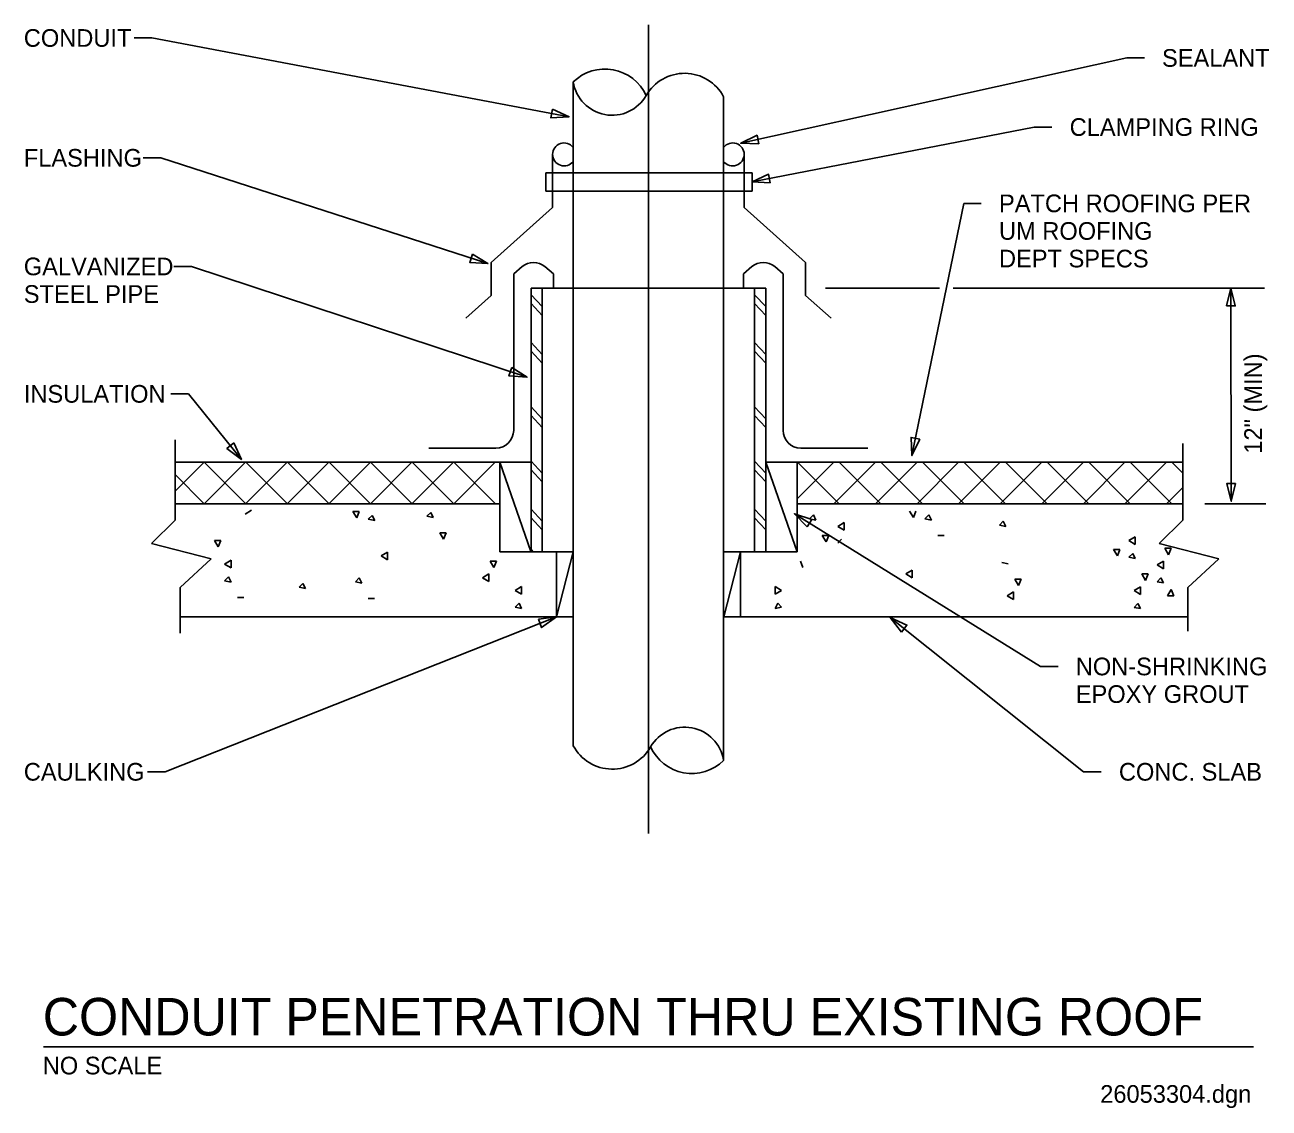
# Model space of a CAD drawing. Extents: x 10309.4 to 10356.4, y 10085.9 to 10126.8.
import ezdxf

# ---------------------------------------------------------------- set-up
doc = ezdxf.new("R2010")
doc.units = 0
for name, color, linetype in [('Level 3', 7, 'Continuous'), ('Level 49', 7, 'Continuous'), ('Level 52', 7, 'Continuous'), ('Level 60', 7, 'Continuous'), ('Level 61', 7, 'Continuous'), ('Level 62', 7, 'Continuous'), ('Level 63', 7, 'Continuous')]:
    doc.layers.add(name, color=color, linetype=linetype)

msp = doc.modelspace()

# ---------------------------------------------------------------- linework, layer by layer
at = {"layer": 'Level 49'}
msp.add_line((10328.591, 10106.911), (10328.512, 10106.997), dxfattribs=at)
at = {"layer": 'Level 52'}
msp.add_line((10310.105, 10088.228), (10355.769, 10088.228), dxfattribs=at)
at = {"layer": 'Level 60'}
for p, q in [((10328.929, 10116.158), (10328.512, 10116.61)), ((10328.929, 10115.83), (10328.512, 10116.281)), ((10337.363, 10116.158), (10336.945, 10116.61)), ((10337.363, 10115.83), (10336.945, 10116.281)), ((10328.929, 10114.351), (10328.512, 10114.802)), ((10328.929, 10114.022), (10328.512, 10114.474)), ((10337.363, 10114.351), (10336.945, 10114.802)), ((10337.363, 10114.022), (10336.945, 10114.474)), ((10328.929, 10111.927), (10328.512, 10112.378)), ((10337.363, 10111.927), (10336.945, 10112.378)), ((10328.929, 10111.598), (10328.512, 10112.05)), ((10337.363, 10111.598), (10336.945, 10112.05)), ((10315.076, 10109.2), (10316.167, 10110.291)), ((10316.166, 10108.721), (10317.736, 10110.291)), ((10316.176, 10110.291), (10317.746, 10108.721)), ((10317.735, 10108.721), (10319.305, 10110.291)), ((10317.745, 10110.291), (10319.315, 10108.721)), ((10319.304, 10108.721), (10320.874, 10110.291)), ((10319.314, 10110.291), (10320.884, 10108.721)), ((10320.874, 10108.721), (10322.444, 10110.291)), ((10320.883, 10110.291), (10322.454, 10108.721)), ((10322.443, 10108.721), (10324.013, 10110.291)), ((10322.453, 10110.291), (10324.023, 10108.721)), ((10324.012, 10108.721), (10325.582, 10110.291)), ((10324.022, 10110.291), (10325.592, 10108.721)), ((10325.588, 10108.721), (10327.144, 10110.276)), ((10325.598, 10110.291), (10327.177, 10108.712)), ((10327.324, 10110.291), (10328.502, 10106.924)), ((10328.929, 10109.873), (10328.512, 10110.324)), ((10337.363, 10109.873), (10336.945, 10110.324)), ((10338.551, 10106.913), (10337.363, 10110.291)), ((10338.57, 10110.291), (10340.14, 10108.721)), ((10338.574, 10108.927), (10339.938, 10110.291)), ((10339.938, 10108.721), (10341.508, 10110.291)), ((10340.139, 10110.291), (10341.709, 10108.721)), ((10341.507, 10108.721), (10343.077, 10110.291)), ((10341.708, 10110.291), (10343.279, 10108.721)), ((10343.076, 10108.721), (10344.646, 10110.291)), ((10343.278, 10110.291), (10344.848, 10108.721)), ((10344.645, 10108.721), (10346.215, 10110.291)), ((10344.847, 10110.291), (10346.417, 10108.721)), ((10346.215, 10108.721), (10347.785, 10110.291)), ((10346.416, 10110.291), (10347.986, 10108.721)), ((10347.784, 10108.721), (10349.354, 10110.291)), ((10347.985, 10110.291), (10349.555, 10108.721)), ((10349.353, 10108.721), (10350.923, 10110.291)), ((10349.555, 10110.291), (10351.125, 10108.721)), ((10350.922, 10108.721), (10352.492, 10110.291)), ((10351.124, 10110.291), (10352.694, 10108.721)), ((10352.693, 10110.291), (10353.107, 10109.877)), ((10315.076, 10109.822), (10316.177, 10108.721)), ((10328.929, 10109.544), (10328.512, 10109.996)), ((10337.363, 10109.544), (10336.945, 10109.996)), ((10352.492, 10108.721), (10353.107, 10109.336)), ((10317.96, 10108.479), (10317.718, 10108.333)), ((10321.784, 10108.43), (10321.929, 10108.188)), ((10322.026, 10108.43), (10321.784, 10108.43)), ((10321.929, 10108.188), (10322.026, 10108.43)), ((10324.722, 10108.398), (10324.577, 10108.253)), ((10324.819, 10108.205), (10324.722, 10108.398)), ((10328.929, 10108.065), (10328.512, 10108.517)), ((10337.363, 10108.065), (10336.945, 10108.517)), ((10339.162, 10108.301), (10339.017, 10108.156)), ((10339.259, 10108.107), (10339.162, 10108.301)), ((10342.793, 10108.446), (10342.938, 10108.204)), ((10342.938, 10108.204), (10343.035, 10108.446)), ((10343.519, 10108.301), (10343.374, 10108.156)), ((10343.616, 10108.107), (10343.519, 10108.301)), ((10322.51, 10108.285), (10322.365, 10108.14)), ((10322.365, 10108.14), (10322.607, 10108.091)), ((10322.607, 10108.091), (10322.51, 10108.285)), ((10324.577, 10108.253), (10324.819, 10108.205)), ((10328.929, 10107.737), (10328.512, 10108.188)), ((10337.363, 10107.737), (10336.945, 10108.188)), ((10339.017, 10108.156), (10339.259, 10108.107)), ((10340.324, 10108.01), (10340.082, 10107.865)), ((10340.082, 10107.865), (10340.324, 10107.72)), ((10340.324, 10107.72), (10340.324, 10108.01)), ((10343.374, 10108.156), (10343.616, 10108.107)), ((10346.327, 10108.059), (10346.182, 10107.913)), ((10346.182, 10107.913), (10346.424, 10107.865)), ((10346.424, 10107.865), (10346.327, 10108.059)), ((10325.061, 10107.623), (10325.206, 10107.381)), ((10325.303, 10107.623), (10325.061, 10107.623)), ((10325.206, 10107.381), (10325.303, 10107.623)), ((10339.743, 10107.526), (10339.501, 10107.526)), ((10339.501, 10107.526), (10339.646, 10107.284)), ((10339.646, 10107.284), (10339.743, 10107.526)), ((10340.227, 10107.381), (10340.082, 10107.235)), ((10344.1, 10107.526), (10343.858, 10107.526)), ((10351.313, 10107.477), (10351.071, 10107.332)), ((10351.313, 10107.187), (10351.313, 10107.477)), ((10316.557, 10107.333), (10316.703, 10107.091)), ((10316.799, 10107.333), (10316.557, 10107.333)), ((10316.703, 10107.091), (10316.799, 10107.333)), ((10323.088, 10106.901), (10322.846, 10106.756)), ((10323.088, 10106.61), (10323.088, 10106.901)), ((10329.465, 10104.454), (10330.098, 10106.913)), ((10336.41, 10106.913), (10335.788, 10104.46)), ((10350.49, 10106.993), (10350.635, 10106.751)), ((10350.732, 10106.993), (10350.49, 10106.993)), ((10350.635, 10106.751), (10350.732, 10106.993)), ((10351.071, 10107.332), (10351.313, 10107.187)), ((10352.427, 10107.042), (10352.572, 10106.799)), ((10352.669, 10107.042), (10352.427, 10107.042)), ((10352.572, 10106.799), (10352.669, 10107.042)), ((10317.185, 10106.59), (10316.943, 10106.444)), ((10316.943, 10106.444), (10317.185, 10106.299)), ((10317.185, 10106.299), (10317.185, 10106.59)), ((10322.846, 10106.756), (10323.088, 10106.61)), ((10327.203, 10106.562), (10326.961, 10106.562)), ((10326.961, 10106.562), (10327.106, 10106.32)), ((10327.106, 10106.32), (10327.203, 10106.562)), ((10338.768, 10106.32), (10338.672, 10106.562)), ((10346.279, 10106.509), (10346.521, 10106.46)), ((10351.216, 10106.848), (10351.071, 10106.703)), ((10351.071, 10106.703), (10351.313, 10106.654)), ((10351.313, 10106.654), (10351.216, 10106.848)), ((10352.378, 10106.557), (10352.136, 10106.412)), ((10352.378, 10106.267), (10352.378, 10106.557)), ((10317.088, 10105.96), (10316.943, 10105.815)), ((10317.185, 10105.766), (10317.088, 10105.96)), ((10326.912, 10106.078), (10326.67, 10105.932)), ((10326.912, 10105.787), (10326.912, 10106.078)), ((10342.89, 10106.218), (10342.648, 10106.073)), ((10342.648, 10106.073), (10342.89, 10105.928)), ((10342.89, 10105.928), (10342.89, 10106.218)), ((10351.797, 10106.073), (10351.555, 10106.073)), ((10351.555, 10106.073), (10351.7, 10105.831)), ((10351.7, 10105.831), (10351.797, 10106.073)), ((10352.136, 10106.412), (10352.378, 10106.267)), ((10316.943, 10105.815), (10317.185, 10105.766)), ((10319.896, 10105.718), (10319.751, 10105.572)), ((10319.751, 10105.572), (10319.993, 10105.524)), ((10319.993, 10105.524), (10319.896, 10105.718)), ((10322.023, 10105.926), (10321.878, 10105.78)), ((10321.878, 10105.78), (10322.12, 10105.732)), ((10322.12, 10105.732), (10322.023, 10105.926)), ((10326.67, 10105.932), (10326.912, 10105.787)), ((10328.15, 10105.595), (10327.908, 10105.45)), ((10328.15, 10105.305), (10328.15, 10105.595)), ((10337.724, 10105.305), (10337.724, 10105.595)), ((10337.724, 10105.595), (10337.966, 10105.45)), ((10346.763, 10105.879), (10346.908, 10105.637)), ((10347.005, 10105.879), (10346.763, 10105.879)), ((10346.908, 10105.637), (10347.005, 10105.879)), ((10351.507, 10105.588), (10351.265, 10105.443)), ((10351.507, 10105.298), (10351.507, 10105.588)), ((10352.281, 10105.928), (10352.136, 10105.782)), ((10352.136, 10105.782), (10352.378, 10105.734)), ((10352.378, 10105.734), (10352.281, 10105.928)), ((10352.669, 10105.492), (10352.523, 10105.249)), ((10352.765, 10105.249), (10352.669, 10105.492)), ((10317.669, 10105.185), (10317.427, 10105.185)), ((10322.604, 10105.151), (10322.362, 10105.151)), ((10327.908, 10105.45), (10328.15, 10105.305)), ((10337.966, 10105.45), (10337.724, 10105.305)), ((10346.714, 10105.395), (10346.472, 10105.249)), ((10346.472, 10105.249), (10346.714, 10105.104)), ((10346.714, 10105.104), (10346.714, 10105.395)), ((10351.265, 10105.443), (10351.507, 10105.298)), ((10352.523, 10105.249), (10352.765, 10105.249)), ((10328.054, 10104.966), (10327.908, 10104.82)), ((10327.908, 10104.82), (10328.15, 10104.772)), ((10328.15, 10104.772), (10328.054, 10104.966)), ((10337.724, 10104.772), (10337.821, 10104.966)), ((10337.966, 10104.82), (10337.724, 10104.772)), ((10337.821, 10104.966), (10337.966, 10104.82)), ((10351.41, 10104.959), (10351.265, 10104.813)), ((10351.265, 10104.813), (10351.507, 10104.765)), ((10351.507, 10104.765), (10351.41, 10104.959))]:
    msp.add_line(p, q, dxfattribs=at)
at = {"layer": 'Level 61'}
for p, q in [((10329.323, 10121.903), (10329.323, 10119.899)), ((10336.552, 10121.903), (10336.552, 10119.899)), ((10329.063, 10121.211), (10336.85, 10121.211)), ((10329.063, 10121.211), (10329.063, 10120.518)), ((10336.85, 10121.211), (10336.85, 10120.518)), ((10329.063, 10120.518), (10336.85, 10120.518)), ((10329.323, 10119.899), (10327.002, 10117.819)), ((10336.552, 10119.899), (10338.872, 10117.819)), ((10327.002, 10117.819), (10327.002, 10116.584)), ((10338.872, 10117.819), (10338.872, 10116.584)), ((10328.17, 10117.67), (10327.852, 10117.401)), ((10327.852, 10117.401), (10327.852, 10111.49)), ((10329.349, 10117.401), (10329.031, 10117.67)), ((10329.349, 10117.401), (10329.349, 10116.854)), ((10336.525, 10117.401), (10336.843, 10117.67)), ((10336.525, 10117.401), (10336.525, 10116.854)), ((10337.704, 10117.67), (10338.022, 10117.401)), ((10338.022, 10117.401), (10338.022, 10111.49)), ((10337.363, 10116.854), (10328.512, 10116.854)), ((10328.512, 10116.854), (10328.512, 10106.913)), ((10328.512, 10116.854), (10330.098, 10116.854)), ((10328.929, 10116.854), (10328.929, 10106.913)), ((10337.363, 10116.854), (10335.776, 10116.854)), ((10336.945, 10116.854), (10336.945, 10106.913)), ((10337.363, 10116.854), (10337.363, 10106.913)), ((10327.002, 10116.584), (10326.042, 10115.723)), ((10338.872, 10116.584), (10339.832, 10115.723)), ((10327.184, 10110.822), (10324.651, 10110.822)), ((10338.69, 10110.822), (10341.223, 10110.822)), ((10315.076, 10110.291), (10328.512, 10110.291)), ((10327.324, 10110.291), (10327.324, 10106.913)), ((10353.107, 10110.291), (10337.363, 10110.291)), ((10338.551, 10110.291), (10338.551, 10106.913)), ((10315.076, 10108.721), (10327.324, 10108.721)), ((10353.107, 10108.721), (10338.551, 10108.721)), ((10327.324, 10106.913), (10329.465, 10106.913)), ((10329.465, 10106.913), (10329.465, 10104.454)), ((10338.551, 10106.913), (10336.41, 10106.913)), ((10336.41, 10106.913), (10336.41, 10104.454)), ((10329.465, 10104.454), (10315.26, 10104.454)), ((10353.291, 10104.454), (10336.41, 10104.454))]:
    msp.add_line(p, q, dxfattribs=at)
for points in [[(10329.465, 10106.913), (10330.098, 10106.913), (10330.098, 10104.454), (10329.465, 10104.454)], [(10336.41, 10106.913), (10335.776, 10106.913), (10335.776, 10104.454), (10336.41, 10104.454)]]:
    msp.add_lwpolyline(points, close=True, dxfattribs=at)
for centre, radius, start, end in [((10329.755, 10121.903), 0.433, 37.6497, 322.3503), ((10336.119, 10121.903), 0.433, 217.6497, 142.3503), ((10328.601, 10117.159), 0.668, 49.871, 130.129), ((10337.274, 10117.159), 0.668, 49.871, 130.129), ((10327.184, 10111.49), 0.668, 270, 0), ((10338.69, 10111.49), 0.668, 180, 270)]:
    msp.add_arc(centre, radius, start, end, dxfattribs=at)
at = {"layer": 'Level 62'}
for p, q in [((10330.098, 10124.636), (10330.098, 10099.593)), ((10335.776, 10124.079), (10335.776, 10099.036))]:
    msp.add_line(p, q, dxfattribs=at)
for centre, radius, start, end in [((10331.297, 10123.413), 1.712, 24.5828, 134.427), ((10334.302, 10123.29), 1.672, 28.1692, 150.0111), ((10331.566, 10124.865), 1.485, 188.8535, 330.1563), ((10334.309, 10098.808), 1.485, 8.8535, 150.1563), ((10331.572, 10100.382), 1.672, 208.1692, 330.0111), ((10334.578, 10100.259), 1.712, 204.5828, 314.427)]:
    msp.add_arc(centre, radius, start, end, dxfattribs=at)
at = {"layer": 'Level 63'}
for p, q in [((10332.937, 10096.28), (10332.937, 10126.789)), ((10313.529, 10126.296), (10314.195, 10126.296)), ((10314.195, 10126.296), (10329.945, 10123.321)), ((10350.988, 10125.541), (10336.421, 10122.322)), ((10351.654, 10125.541), (10350.988, 10125.541)), ((10347.502, 10122.934), (10336.85, 10120.864)), ((10348.169, 10122.934), (10347.502, 10122.934)), ((10313.863, 10121.773), (10314.53, 10121.773)), ((10314.53, 10121.773), (10326.882, 10117.781)), ((10344.836, 10120.056), (10342.88, 10110.54)), ((10345.502, 10120.056), (10344.836, 10120.056)), ((10315.032, 10117.677), (10315.699, 10117.677)), ((10315.699, 10117.677), (10328.358, 10113.496)), ((10339.618, 10116.854), (10343.922, 10116.854)), ((10344.433, 10116.854), (10356.19, 10116.854)), ((10354.916, 10116.854), (10354.932, 10108.818)), ((10314.909, 10112.869), (10315.576, 10112.869)), ((10315.576, 10112.869), (10317.58, 10110.394)), ((10315.076, 10108.102), (10315.076, 10111.128)), ((10353.107, 10110.997), (10353.107, 10108.102)), ((10347.733, 10102.584), (10338.448, 10108.343)), ((10353.937, 10108.721), (10356.239, 10108.721)), ((10315.076, 10108.102), (10314.187, 10107.224)), ((10353.107, 10108.102), (10352.219, 10107.224)), ((10314.187, 10107.224), (10316.429, 10106.638)), ((10352.219, 10107.224), (10354.461, 10106.638)), ((10316.429, 10106.638), (10315.26, 10105.566)), ((10354.461, 10106.638), (10353.291, 10105.566)), ((10315.26, 10105.566), (10315.26, 10103.834)), ((10353.291, 10105.566), (10353.291, 10103.916)), ((10314.696, 10098.61), (10329.465, 10104.454)), ((10349.36, 10098.61), (10342.066, 10104.428)), ((10348.4, 10102.584), (10347.733, 10102.584)), ((10314.029, 10098.61), (10314.696, 10098.61)), ((10350.027, 10098.61), (10349.36, 10098.61))]:
    msp.add_line(p, q, dxfattribs=at)
for points in [[(10329.321, 10123.608), (10329.945, 10123.321), (10329.259, 10123.281)], [(10337.108, 10122.303), (10336.421, 10122.322), (10337.036, 10122.628)], [(10337.536, 10120.828), (10336.85, 10120.864), (10337.472, 10121.155)], [(10326.299, 10118.144), (10326.882, 10117.781), (10326.196, 10117.827)], [(10354.751, 10116.187), (10354.916, 10116.854), (10355.084, 10116.187)], [(10327.777, 10113.863), (10328.358, 10113.496), (10327.673, 10113.547)], [(10327.777, 10113.863), (10328.358, 10113.496), (10327.673, 10113.547)], [(10343.178, 10111.159), (10342.88, 10110.54), (10342.851, 10111.226)], [(10317.29, 10111.017), (10317.58, 10110.394), (10317.031, 10110.807)], [(10355.097, 10109.485), (10354.932, 10108.818), (10354.764, 10109.484)], [(10338.927, 10107.85), (10338.448, 10108.343), (10339.103, 10108.133)], [(10328.783, 10104.363), (10329.465, 10104.454), (10328.906, 10104.053)], [(10342.483, 10103.882), (10342.066, 10104.428), (10342.691, 10104.143)]]:
    msp.add_lwpolyline(points, close=True, dxfattribs=at)

# ---------------------------------------------------------------- texts
at = {"layer": 'Level 3'}
msp.add_text('26053304.dgn', height=0.66667, dxfattribs=at).set_placement((10349.989, 10086.122))
at = {"layer": 'Level 52'}
for s, height, p in [('CONDUIT PENETRATION THRU EXISTING ROOF', 1.41667, (10310.08, 10088.661)), ('NO SCALE', 0.6667, (10310.08, 10087.193))]:
    msp.add_text(s, height=height, dxfattribs=at).set_placement(p)
at = {"layer": 'Level 63'}
for s, height, p in [('CONDUIT', 0.6667, (10309.364, 10125.962)), ('SEALANT', 0.6667, (10352.321, 10125.208)), ('CLAMPING RING', 0.66667, (10348.836, 10122.601)), ('FLASHING', 0.6667, (10309.364, 10121.44)), ('PATCH ROOFING PER', 0.66667, (10346.169, 10119.722)), ('UM ROOFING', 0.6667, (10346.169, 10118.681)), ('DEPT SPECS', 0.6667, (10346.169, 10117.639)), ('GALVANIZED', 0.6667, (10309.364, 10117.343)), ('STEEL PIPE', 0.6667, (10309.364, 10116.302)), ('INSULATION', 0.6667, (10309.364, 10112.535)), ('NON-SHRINKING', 0.66667, (10349.067, 10102.25)), ('EPOXY GROUT', 0.66667, (10349.067, 10101.209)), ('CAULKING', 0.6667, (10309.364, 10098.276)), ('CONC. SLAB', 0.6667, (10350.694, 10098.276))]:
    msp.add_text(s, height=height, dxfattribs=at).set_placement(p)
msp.add_text('12" (MIN)', height=0.6667, rotation=90, dxfattribs=at).set_placement((10356.093, 10110.61))

doc.saveas('drawing.dxf')
